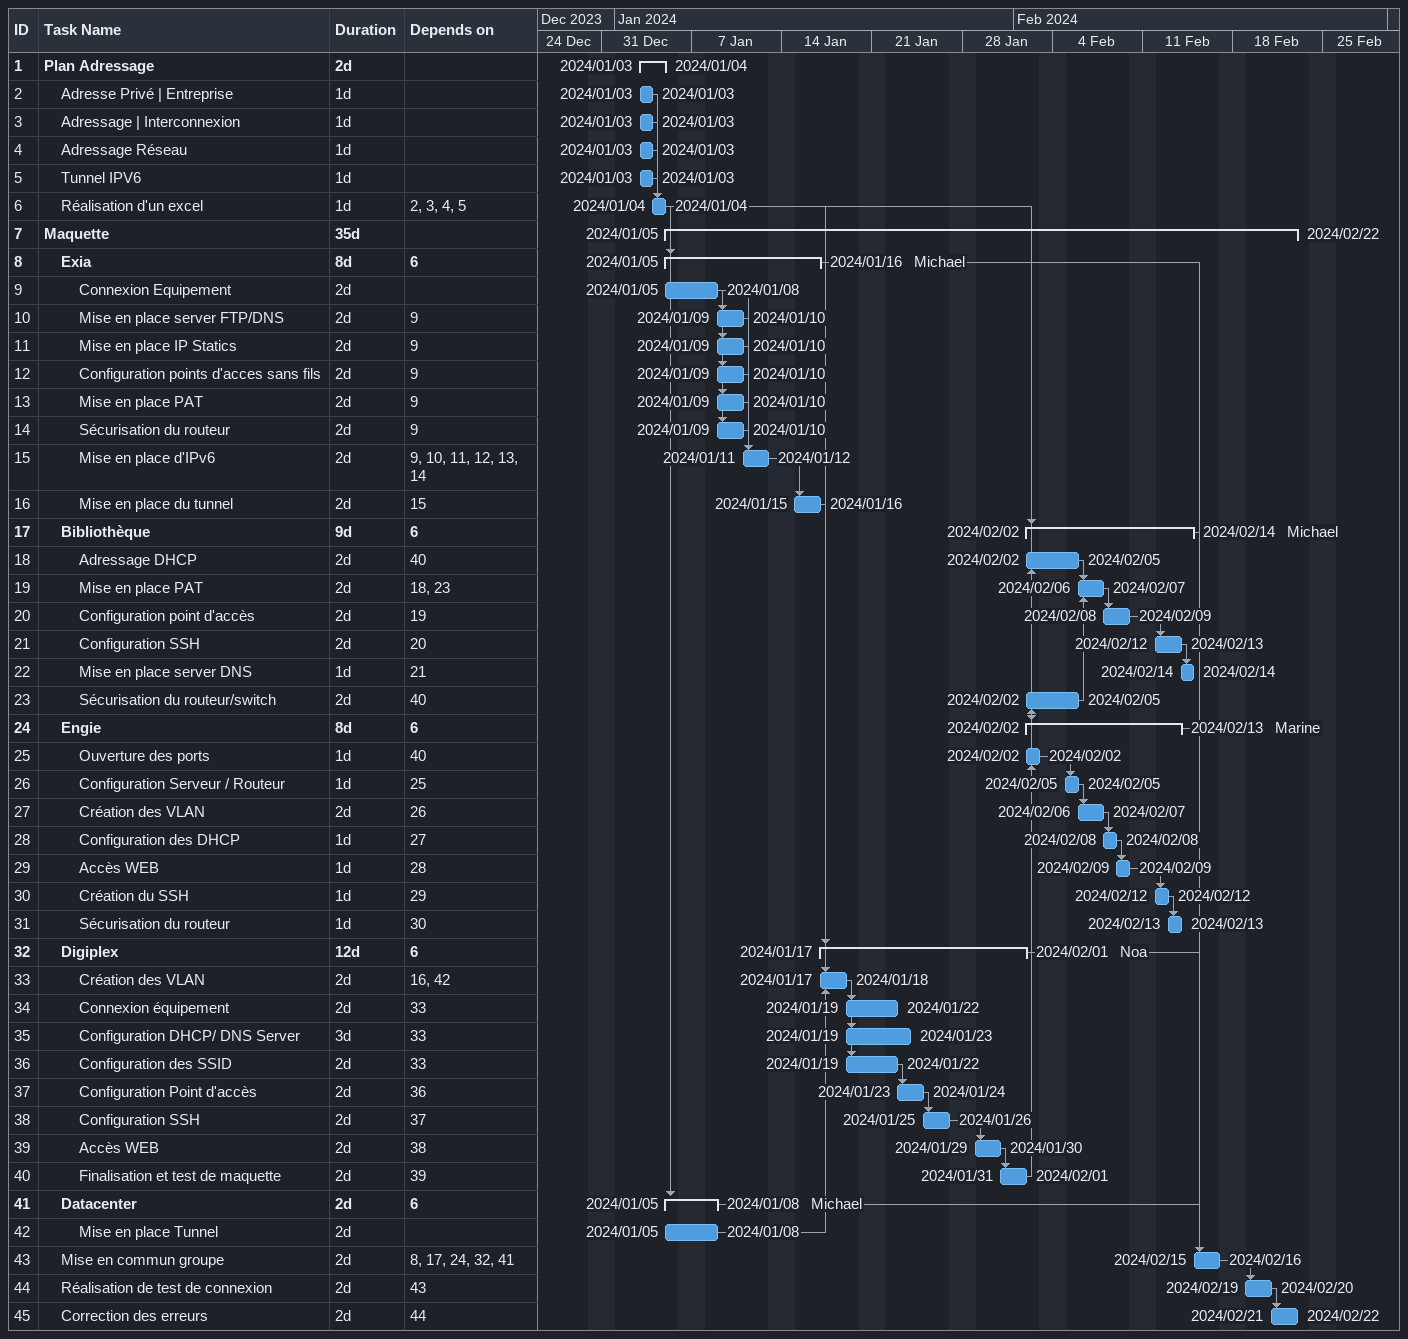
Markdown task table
| ID | Level | Task | Duration | Start | Finish | Predecessors | Resources |
|---|---|---|---|---|---|---|---|
| 1 | 1 | **Plan Adressage** | 2d | 2024-01-03 | 2024-01-04 |  |  |
| 2 | 2 | Adresse Privé \| Entreprise | 1d | 2024-01-03 | 2024-01-03 |  |  |
| 3 | 2 | Adressage \| Interconnexion | 1d | 2024-01-03 | 2024-01-03 |  |  |
| 4 | 2 | Adressage Réseau | 1d | 2024-01-03 | 2024-01-03 |  |  |
| 5 | 2 | Tunnel IPV6 | 1d | 2024-01-03 | 2024-01-03 |  |  |
| 6 | 2 | Réalisation d'un excel | 1d | 2024-01-04 | 2024-01-04 | 2, 3, 4, 5 |  |
| 7 | 1 | **Maquette** | 35d | 2024-01-05 | 2024-02-22 |  |  |
| 8 | 2 | **Exia** | 8d | 2024-01-05 | 2024-01-16 | 6 | Michael |
| 9 | 3 | Connexion Equipement | 2d | 2024-01-05 | 2024-01-08 |  |  |
| 10 | 3 | Mise en place server FTP/DNS | 2d | 2024-01-09 | 2024-01-10 | 9 |  |
| 11 | 3 | Mise en place IP Statics | 2d | 2024-01-09 | 2024-01-10 | 9 |  |
| 12 | 3 | Configuration points d'acces sans fils | 2d | 2024-01-09 | 2024-01-10 | 9 |  |
| 13 | 3 | Mise en place PAT | 2d | 2024-01-09 | 2024-01-10 | 9 |  |
| 14 | 3 | Sécurisation du routeur | 2d | 2024-01-09 | 2024-01-10 | 9 |  |
| 15 | 3 | Mise en place d'IPv6 | 2d | 2024-01-11 | 2024-01-12 | 9, 10, 11, 12, 13, 14 |  |
| 16 | 3 | Mise en place du tunnel | 2d | 2024-01-15 | 2024-01-16 | 15 |  |
| 17 | 2 | **Bibliothèque** | 9d | 2024-02-02 | 2024-02-14 | 6 | Michael |
| 18 | 3 | Adressage DHCP | 2d | 2024-02-02 | 2024-02-05 | 40 |  |
| 19 | 3 | Mise en place PAT | 2d | 2024-02-06 | 2024-02-07 | 18, 23 |  |
| 20 | 3 | Configuration point d'accès | 2d | 2024-02-08 | 2024-02-09 | 19 |  |
| 21 | 3 | Configuration SSH | 2d | 2024-02-12 | 2024-02-13 | 20 |  |
| 22 | 3 | Mise en place server DNS | 1d | 2024-02-14 | 2024-02-14 | 21 |  |
| 23 | 3 | Sécurisation du routeur/switch | 2d | 2024-02-02 | 2024-02-05 | 40 |  |
| 24 | 2 | **Engie** | 8d | 2024-02-02 | 2024-02-13 | 6 | Marine |
| 25 | 3 | Ouverture des ports | 1d | 2024-02-02 | 2024-02-02 | 40 |  |
| 26 | 3 | Configuration Serveur / Routeur | 1d | 2024-02-05 | 2024-02-05 | 25 |  |
| 27 | 3 | Création des VLAN | 2d | 2024-02-06 | 2024-02-07 | 26 |  |
| 28 | 3 | Configuration des DHCP | 1d | 2024-02-08 | 2024-02-08 | 27 |  |
| 29 | 3 | Accès WEB | 1d | 2024-02-09 | 2024-02-09 | 28 |  |
| 30 | 3 | Création du SSH | 1d | 2024-02-12 | 2024-02-12 | 29 |  |
| 31 | 3 | Sécurisation du routeur | 1d | 2024-02-13 | 2024-02-13 | 30 |  |
| 32 | 2 | **Digiplex** | 12d | 2024-01-17 | 2024-02-01 | 6 | Noa |
| 33 | 3 | Création des VLAN | 2d | 2024-01-17 | 2024-01-18 | 16, 42 |  |
| 34 | 3 | Connexion équipement | 2d | 2024-01-19 | 2024-01-22 | 33 |  |
| 35 | 3 | Configuration DHCP/ DNS Server | 3d | 2024-01-19 | 2024-01-23 | 33 |  |
| 36 | 3 | Configuration des SSID | 2d | 2024-01-19 | 2024-01-22 | 33 |  |
| 37 | 3 | Configuration Point d'accès | 2d | 2024-01-23 | 2024-01-24 | 36 |  |
| 38 | 3 | Configuration SSH | 2d | 2024-01-25 | 2024-01-26 | 37 |  |
| 39 | 3 | Accès WEB | 2d | 2024-01-29 | 2024-01-30 | 38 |  |
| 40 | 3 | Finalisation et test de maquette | 2d | 2024-01-31 | 2024-02-01 | 39 |  |
| 41 | 2 | **Datacenter** | 2d | 2024-01-05 | 2024-01-08 | 6 | Michael |
| 42 | 3 | Mise en place Tunnel | 2d | 2024-01-05 | 2024-01-08 |  |  |
| 43 | 2 | Mise en commun groupe | 2d | 2024-02-15 | 2024-02-16 | 8, 17, 24, 32, 41 |  |
| 44 | 2 | Réalisation de test de connexion | 2d | 2024-02-19 | 2024-02-20 | 43 |  |
| 45 | 2 | Correction des erreurs | 2d | 2024-02-21 | 2024-02-22 | 44 |  |
